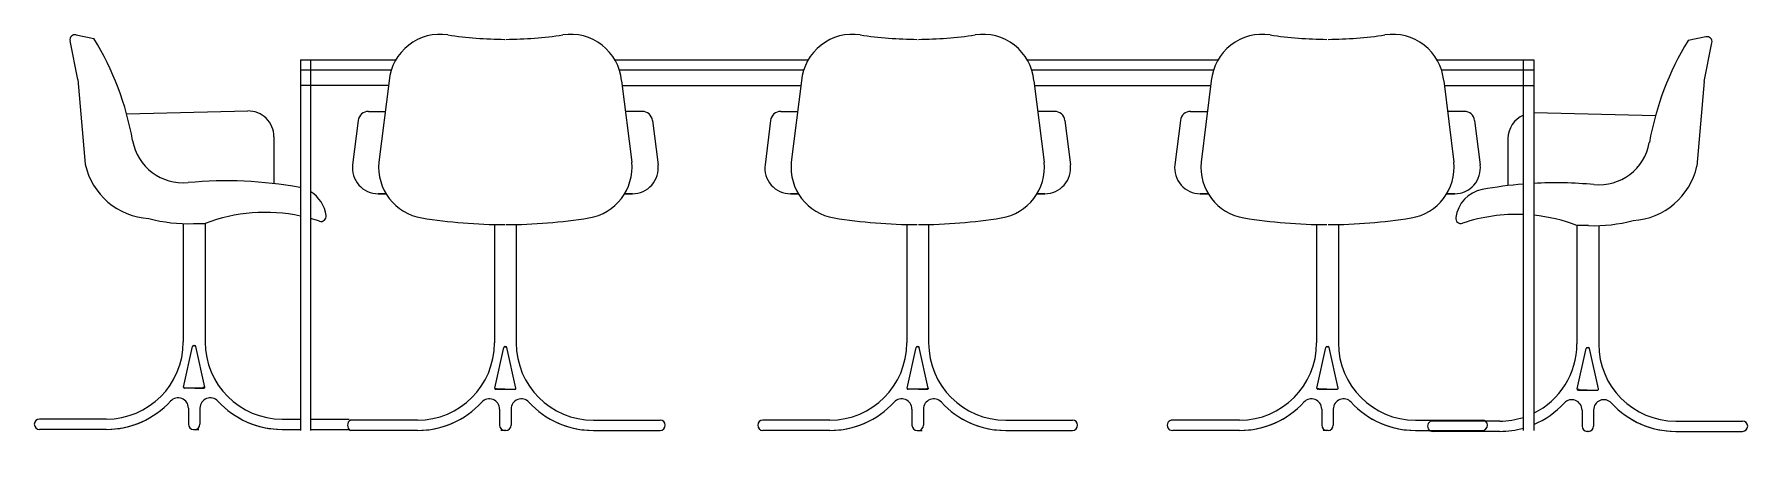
# Model space of a CAD drawing. Extents: x -1 to 332, y -7 to 77.
import ezdxf

# ---------------------------------------------------------------- set-up
doc = ezdxf.new("R2010")
doc.units = 0
doc.header["$LTSCALE"] = 50
doc.header["$MEASUREMENT"] = 0
doc.layers.get('0').update_dxf_attribs({"linetype": 'CONTINUOUS'})

msp = doc.modelspace()

# ---------------------------------------------------------------- linework, layer by layer
at = {"color": 0, "linetype": 'ByBlock'}
for p, q in [((7.5, 67.97), (5.96, 75.51)), ((7.14, 76.69), (10.61, 75.96)), ((324.31, 76.3), (320.84, 75.58)), ((323.96, 67.59), (325.49, 75.12)), ((50.8, 71.8), (69.35, 71.8)), ((50.8, 71.8), (50.8, -0.2)), ((52.8, -0.2), (52.8, 71.8)), ((112, 71.8), (149.6, 71.8)), ((192.25, 71.8), (229.35, 71.8)), ((272, 71.8), (290.8, 71.8)), ((288.8, -0.2), (288.8, 71.8)), ((290.8, 71.8), (290.8, 1.8)), ((7.5, 67.97), (8.91, 51.53)), ((68.47, 69.8), (50.8, 69.8)), ((67.93, 66.8), (50.81, 66.8)), ((68.05, 67.77), (66.07, 51.96)), ((148.71, 69.8), (112.88, 69.8)), ((113.3, 67.77), (115.28, 51.96)), ((113.42, 66.8), (148.17, 66.8)), ((148.3, 67.77), (146.32, 51.96)), ((228.47, 69.8), (193.13, 69.8)), ((193.55, 67.77), (195.53, 51.96)), ((193.67, 66.8), (227.93, 66.8)), ((228.05, 67.77), (226.07, 51.96)), ((290.8, 69.8), (272.8, 69.8)), ((290.8, 69.8), (272.88, 69.8)), ((273.3, 67.77), (275.28, 51.96)), ((273.42, 66.8), (290.8, 66.8)), ((323.96, 67.59), (322.54, 51.15)), ((16.97, 61.32), (40.54, 61.88)), ((62.04, 60.05), (60.96, 51.42)), ((64.03, 61.8), (67.3, 61.8)), ((117.32, 61.8), (114.05, 61.8)), ((119.31, 60.05), (120.39, 51.42)), ((142.29, 60.05), (141.21, 51.42)), ((144.27, 61.8), (147.55, 61.8)), ((197.57, 61.8), (194.3, 61.8)), ((199.56, 60.05), (200.64, 51.42)), ((222.04, 60.05), (220.96, 51.42)), ((224.03, 61.8), (227.3, 61.8)), ((277.32, 61.8), (274.05, 61.8)), ((279.31, 60.05), (280.39, 51.42)), ((314.48, 60.93), (290.92, 61.49)), ((45.65, 56.88), (45.65, 47.76)), ((285.8, 56.5), (285.8, 47.37)), ((67.46, 45.8), (65.92, 45.8)), ((65.92, 45.8), (67.46, 45.8)), ((115.43, 45.8), (113.89, 45.8)), ((113.89, 45.8), (115.43, 45.8)), ((147.7, 45.8), (146.17, 45.8)), ((146.17, 45.8), (147.7, 45.8)), ((195.68, 45.8), (194.14, 45.8)), ((194.14, 45.8), (195.68, 45.8)), ((227.46, 45.8), (225.92, 45.8)), ((225.92, 45.8), (227.46, 45.8)), ((275.43, 45.8), (273.89, 45.8)), ((273.89, 45.8), (275.43, 45.8)), ((28, 40.02), (28, 17)), ((30, 40), (32.25, 40.02)), ((32.25, 40.02), (32.25, 17)), ((88.55, 39.82), (88.55, 16.8)), ((92.8, 39.82), (92.8, 16.8)), ((168.8, 39.82), (168.8, 16.8)), ((173.05, 39.82), (173.05, 16.8)), ((248.55, 39.82), (248.55, 16.8)), ((252.8, 39.82), (252.8, 16.8)), ((299.21, 39.63), (299.21, 16.62)), ((301.45, 39.62), (299.21, 39.63)), ((303.45, 39.63), (303.45, 16.62)), ((28.05, 8.24), (29.8, 16.12)), ((32.19, 8.24), (30.44, 16.12)), ((88.61, 8.04), (90.36, 15.92)), ((92.74, 8.04), (90.99, 15.92)), ((168.85, 8.04), (170.6, 15.92)), ((172.99, 8.04), (171.24, 15.92)), ((248.61, 8.04), (250.36, 15.92)), ((252.74, 8.04), (250.99, 15.92)), ((299.26, 7.86), (301.01, 15.74)), ((303.4, 7.86), (301.65, 15.74)), ((30, 8), (28.25, 8)), ((31.75, 8), (30, 8)), ((30.25, 8), (32, 8)), ((90.55, 7.8), (88.8, 7.8)), ((89.05, 7.8), (90.8, 7.8)), ((90.8, 7.8), (92.55, 7.8)), ((170.8, 7.8), (169.05, 7.8)), ((172.55, 7.8), (170.8, 7.8)), ((171.05, 7.8), (172.8, 7.8)), ((250.55, 7.8), (248.8, 7.8)), ((249.05, 7.8), (250.8, 7.8)), ((250.8, 7.8), (252.55, 7.8)), ((301.21, 7.62), (299.46, 7.62)), ((299.7, 7.62), (301.45, 7.62)), ((301.45, 7.62), (303.2, 7.62)), ((29, 4.15), (29, 1)), ((31.25, 4.15), (31.25, 1)), ((89.55, 3.95), (89.55, 0.8)), ((91.8, 3.95), (91.8, 0.8)), ((169.8, 3.95), (169.8, 0.8)), ((172.05, 3.95), (172.05, 0.8)), ((249.55, 3.95), (249.55, 0.8)), ((251.8, 3.95), (251.8, 0.8)), ((300.21, 3.77), (300.21, 0.62)), ((302.45, 3.77), (302.45, 0.62)), ((13, 2), (0, 2)), ((13, 0), (0, 0)), ((30, 0), (31, 0)), ((47.25, 2), (50.8, 2)), ((47.25, 0), (50.8, 0)), ((52.8, 2), (60.25, 2)), ((52.8, 0), (60.25, 0)), ((73.55, 1.8), (60.55, 1.8)), ((107.8, 1.8), (120.8, 1.8)), ((153.8, 1.8), (140.8, 1.8)), ((188.05, 1.8), (201.05, 1.8)), ((233.55, 1.8), (220.55, 1.8)), ((267.8, 1.8), (280.8, 1.8)), ((284.21, 1.62), (271.21, 1.62)), ((290.8, 1.8), (290.8, -0.2)), ((318.45, 1.62), (331.45, 1.62)), ((73.55, -0.2), (60.55, -0.2)), ((90.8, -0.2), (89.8, -0.2)), ((107.8, -0.2), (120.8, -0.2)), ((153.8, -0.2), (140.8, -0.2)), ((170.8, -0.2), (171.8, -0.2)), ((188.05, -0.2), (201.05, -0.2)), ((233.55, -0.2), (220.55, -0.2)), ((250.8, -0.2), (249.8, -0.2)), ((267.8, -0.2), (280.8, -0.2)), ((284.21, -0.38), (271.21, -0.38)), ((301.45, -0.38), (301.21, -0.38)), ((318.45, -0.38), (331.45, -0.38))]:
    msp.add_line(p, q, dxfattribs=at)
for centre, radius, start, end in [((6.94, 75.71), 1, 78.1852, 191.5345), ((78, 66.78), 10, 81.4213, 174.2894), ((103.35, 66.78), 10, 5.7106, 98.5787), ((158.25, 66.78), 10, 81.4213, 174.2894), ((183.6, 66.78), 10, 5.7106, 98.5787), ((238, 66.78), 10, 81.4213, 174.2894), ((263.35, 66.78), 10, 5.7106, 98.5787), ((-38.34, 46.01), 57.39, 10.1703, 31.461), ((91.05, 153.3), 77.5, 261.4213, 269.6304), ((90.3, 153.3), 77.5, 270.3696, 278.5787), ((171.3, 153.3), 77.5, 261.4213, 269.6304), ((170.55, 153.3), 77.5, 270.3696, 278.5787), ((251.05, 153.3), 77.5, 261.4213, 269.6304), ((250.3, 153.3), 77.5, 270.3696, 278.5787), ((369.8, 45.62), 57.39, 148.539, 169.8297), ((324.52, 75.32), 1, 348.4655, 101.8148), ((40.65, 56.88), 5, 0, 91.3585), ((64.03, 59.8), 2, 90, 172.858), ((117.32, 59.8), 2, 7.142, 90), ((144.27, 59.8), 2, 90, 172.858), ((197.57, 59.8), 2, 7.142, 90), ((224.03, 59.8), 2, 90, 172.858), ((277.32, 59.8), 2, 7.142, 90), ((290.8, 56.5), 5, 113.5782, 180), ((290.8, 56.5), 5, 88.6415, 90), ((27.99, 57.91), 10, 190.1703, 275.4447), ((303.46, 57.52), 10, 264.5553, 349.8297), ((22.1, 54.47), 13.51, 192.5726, 266.5272), ((65.92, 50.8), 5, 172.858, 270), ((76.02, 50.97), 10, 174.2894, 260.8101), ((105.33, 50.97), 10, 279.1899, 5.7106), ((115.43, 50.8), 5, 270, 7.142), ((146.17, 50.8), 5, 172.858, 270), ((156.27, 50.97), 10, 174.2894, 260.8101), ((185.58, 50.97), 10, 279.1899, 5.7106), ((195.68, 50.8), 5, 270, 7.142), ((225.92, 50.8), 5, 172.858, 270), ((236.02, 50.97), 10, 174.2894, 260.8101), ((265.33, 50.97), 10, 279.1899, 5.7106), ((275.43, 50.8), 5, 270, 7.142), ((309.36, 54.09), 13.51, 273.4728, 347.4274), ((36.39, -30.17), 78.48, 79.5244, 95.4447), ((49.46, 40.7), 6.41, 77.9844, 79.2972), ((295.07, -30.56), 78.48, 94.5817, 100.4756), ((295.07, -30.56), 78.48, 84.5553, 93.1182), ((49.46, 40.7), 6.41, 7.5161, 58.6653), ((281.99, 40.31), 6.41, 100.7028, 172.4839), ((28.96, 69.81), 29.83, 255.0857, 272.0077), ((44, 8.98), 33.19, 78.1722, 110.7298), ((44, 8.98), 33.19, 71.525, 74.6195), ((54.83, 41.41), 1, 251.525, 7.5161), ((90.55, 140.8), 101, 260.8101, 270), ((90.8, 140.8), 101, 270, 279.1899), ((170.8, 140.8), 101, 260.8101, 270), ((171.05, 140.8), 101, 270, 279.1899), ((250.55, 140.8), 101, 260.8101, 270), ((250.8, 140.8), 101, 270, 279.1899), ((276.62, 41.02), 1, 172.4839, 288.475), ((287.46, 8.59), 33.19, 87.6846, 108.475), ((287.46, 8.59), 33.19, 69.2702, 84.2229), ((302.5, 69.42), 29.83, 267.9923, 284.9143), ((13, 17), 15, 270, 0), ((47.25, 17), 15, 180, 270), ((73.55, 16.8), 15, 270, 0), ((107.8, 16.8), 15, 180, 270), ((153.8, 16.8), 15, 270, 0), ((188.05, 16.8), 15, 180, 270), ((233.55, 16.8), 15, 270, 0), ((267.8, 16.8), 15, 180, 270), ((30, 16.08), 0.2, 12.5288, 167.4712), ((30.25, 16.08), 0.2, 12.5288, 167.4712), ((90.55, 15.88), 0.2, 12.5288, 167.4712), ((90.8, 15.88), 0.2, 12.5288, 167.4712), ((170.8, 15.88), 0.2, 12.5288, 167.4712), ((171.05, 15.88), 0.2, 12.5288, 167.4712), ((250.55, 15.88), 0.2, 12.5288, 167.4712), ((250.8, 15.88), 0.2, 12.5288, 167.4712), ((284.21, 16.62), 15, 296.0727, 0), ((301.21, 15.69), 0.2, 12.5288, 167.4712), ((301.45, 15.69), 0.2, 12.5288, 167.4712), ((318.45, 16.62), 15, 180, 270), ((28.25, 8.2), 0.2, 167.4712, 270), ((31.75, 8.2), 0.2, 270, 12.5288), ((32, 8.2), 0.2, 270, 12.5288), ((88.8, 8), 0.2, 167.4712, 270), ((89.05, 8), 0.2, 167.4712, 270), ((92.55, 8), 0.2, 270, 12.5288), ((169.05, 8), 0.2, 167.4712, 270), ((172.55, 8), 0.2, 270, 12.5288), ((172.8, 8), 0.2, 270, 12.5288), ((248.8, 8), 0.2, 167.4712, 270), ((249.05, 8), 0.2, 167.4712, 270), ((252.55, 8), 0.2, 270, 12.5288), ((299.46, 7.82), 0.2, 167.4712, 270), ((299.7, 7.82), 0.2, 167.4712, 270), ((303.2, 7.82), 0.2, 270, 12.5288), ((13, 17), 17, 270, 317.4631), ((27, 4.15), 2, 0, 137.4631), ((33.25, 4.15), 2, 42.5369, 180), ((47.25, 17), 17, 222.5369, 270), ((73.55, 16.8), 17, 270, 317.4631), ((87.55, 3.95), 2, 0, 137.4631), ((93.8, 3.95), 2, 42.5369, 180), ((107.8, 16.8), 17, 222.5369, 270), ((153.8, 16.8), 17, 270, 317.4631), ((167.8, 3.95), 2, 0, 137.4631), ((174.05, 3.95), 2, 42.5369, 180), ((188.05, 16.8), 17, 222.5369, 270), ((233.55, 16.8), 17, 270, 317.4631), ((247.55, 3.95), 2, 0, 137.4631), ((253.8, 3.95), 2, 42.5369, 180), ((267.8, 16.8), 17, 222.5369, 270), ((284.21, 16.62), 17, 292.818, 317.4631), ((298.21, 3.77), 2, 0, 137.4631), ((304.45, 3.77), 2, 42.5369, 180), ((318.45, 16.62), 17, 222.5369, 270), ((0, 1), 1, 90, 270), ((13, 17), 17, 270, 300), ((24, -2.05), 5, 120, 120), ((30, 1), 1, 180, 270), ((30.25, 1), 1, 270, 0), ((36.25, -2.05), 5, 60, 60), ((47.25, 17), 17, 240, 270), ((61.09, 0.8), 1.14, 118.2848, 241.7152), ((73.55, 16.8), 17, 270, 300), ((84.55, -2.25), 5, 120, 120), ((90.55, 0.8), 1, 180, 270), ((90.8, 0.8), 1, 270, 0), ((96.8, -2.25), 5, 60, 60), ((107.8, 16.8), 17, 240, 270), ((120.8, 0.8), 1, 270, 90), ((140.8, 0.8), 1, 90, 270), ((153.8, 16.8), 17, 270, 300), ((164.8, -2.25), 5, 120, 120), ((170.8, 0.8), 1, 180, 270), ((171.05, 0.8), 1, 270, 0), ((177.05, -2.25), 5, 60, 60), ((188.05, 16.8), 17, 240, 270), ((201.05, 0.8), 1, 270, 90), ((220.48, 0.8), 1, 85.8716, 274.1284), ((233.55, 16.8), 17, 270, 300), ((244.55, -2.25), 5, 120, 120), ((250.55, 0.8), 1, 180, 270), ((250.8, 0.8), 1, 270, 0), ((256.8, -2.25), 5, 60, 60), ((267.8, 16.8), 17, 240, 270), ((271.13, 0.62), 1, 85.4093, 274.5907), ((280.8, 0.8), 1, 270, 90), ((284.21, 16.62), 15, 270, 287.8291), ((284.21, 16.62), 17, 270, 285.6736), ((284.21, 16.62), 17, 270, 285.6736), ((295.21, -2.44), 5, 120, 120), ((301.21, 0.62), 1, 180, 270), ((301.45, 0.62), 1, 270, 0), ((307.45, -2.44), 5, 60, 60), ((318.45, 16.62), 17, 240, 270), ((331.45, 0.62), 1, 270, 90)]:
    msp.add_arc(centre, radius, start, end, dxfattribs=at)

doc.saveas('drawing.dxf')
